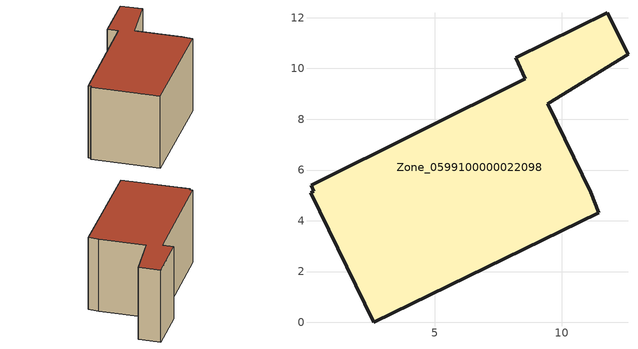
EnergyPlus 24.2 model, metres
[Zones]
Zone_0599100000022098
 floor ground (C_G): 8.58,9.6 8.19,10.42 11.81,12.2 12.62,10.56 9.45,8.61 11.15,5.12 11.47,4.32 2.6,0 0.11,5.1 0.25,5.17 0.14,5.4 z0
 wall outside (C_F): 11.47,4.32 11.15,5.12 9.45,8.61 12.62,10.56 11.81,12.2 8.19,10.42 8.58,9.6 0.14,5.4 0.25,5.17 0.11,5.1 2.6,0 11.47,4.32 z0:6.47
 roof outside (C_R): 0.14,5.4 0.25,5.17 0.11,5.1 2.6,0 11.47,4.32 11.15,5.12 9.45,8.61 12.62,10.56 11.81,12.2 8.19,10.42 8.58,9.6 z6.47
[BUILDING]
Pand.0599100000022098: North Axis=0; Terrain=City; Loads Convergence Tolerance Value=0.04; Temperature Convergence Tolerance Value=0.4; Solar Distribution=FullExterior; Maximum Number of Warmup Days=25; Minimum Number of Warmup Days=1
[Site:Location]
Rotterdam.The.Hague.AP_ZH_NLD Design_Conditions: Latitude=51.96; Longitude=4.45; Time Zone=1; Elevation=-4.5
[SITE:GROUNDTEMPERATURE:BUILDINGSURFACE]
18, 18, 18, 18, 18, 18, 18, 18, 18, 18, 18, 18
[MATERIAL] Thermal Absorptance=0.9; Solar Absorptance=0.7; Visible Absorptance=0.7
Name | Roughness | Thickness | Conductivity | Density | Specific Heat
G.TC.1965-1974 | MediumSmooth | 0.15 | 0.882353 | 540 | 1210
F.TC.1965-1974 | Rough | 0.3 | 0.697674 | 1920 | 840
R.TC.1965-1974 | MediumRough | 0.2 | 0.232558 | 1500 | 1000
[CONSTRUCTION]
C_G: G.TC.1965-1974
C_F: F.TC.1965-1974
C_R: R.TC.1965-1974
[ZONE]
Zone_0599100000022098: Type=1; Multiplier=1; Ceiling Height=Autocalculate; Volume=Autocalculate; Floor Area=autocalculate; Part of Total Floor Area=Yes
[ZONEINFILTRATION:DESIGNFLOWRATE]
Infil_Zone_0599100000022098: Zone or ZoneList or Space or SpaceList=Zone_0599100000022098; Schedule=AlwaysOn; Design Flow Rate Calculation Method=Flow/Area; Flow Rate per Floor Area=0.003; Constant Term Coefficient=1; Temperature Term Coefficient=0; Velocity Term Coefficient=0; Velocity Squared Term Coefficient=0
[HVACTEMPLATE:ZONE:IDEALLOADSAIRSYSTEM]
Zone_0599100000022098: Maximum Heating Supply Air Temperature=50; Minimum Cooling Supply Air Temperature=13; Maximum Heating Supply Air Humidity Ratio=0.0156; Minimum Cooling Supply Air Humidity Ratio=0.0077; Heating Limit=NoLimit; Cooling Limit=NoLimit; Dehumidification Control Type=ConstantSensibleHeatRatio; Cooling Sensible Heat Ratio=0.7; Dehumidification Setpoint=60; Humidification Control Type=None; Humidification Setpoint=30; Outdoor Air Method=None; Outdoor Air Flow Rate per Person=0.00944; Outdoor Air Flow Rate per Zone Floor Area=0; Outdoor Air Flow Rate per Zone=0; Demand Controlled Ventilation Type=None; Outdoor Air Economizer Type=NoEconomizer; Heat Recovery Type=None; Sensible Heat Recovery Effectiveness=0.7; Latent Heat Recovery Effectiveness=0.65
[ZONECONTROL:THERMOSTAT]
ThermostatControl_Zone_0599100000022098: Zone or ZoneList=Zone_0599100000022098; Control Type Schedule=DualSetpointControlType; Control 1=Thermostat_Zone_0599100000022098; Temperature Difference Between Cutout And Setpoint=0
[THERMOSTATSETPOINT:DUALSETPOINT]
Thermostat_Zone_0599100000022098: Heating Setpoint Temperature Schedule=HeatingSetpoint_Zone_0599100000022098; Cooling Setpoint Temperature Schedule=CoolingSetpoint_Zone_0599100000022098
[SCHEDULE:COMPACT]
HeatingSetpoint_Zone_0599100000022098: Through: 12/31, For: AllDays, Until: 24:00, 21
CoolingSetpoint_Zone_0599100000022098: Through: 12/31, For: AllDays, Until: 24:00, 24
DualSetpointControlType: Through: 12/31, For: AllDays, Until: 24:00, 4
AlwaysOn: Through: 12/31, For: AllDays, Until: 24:00, 1
